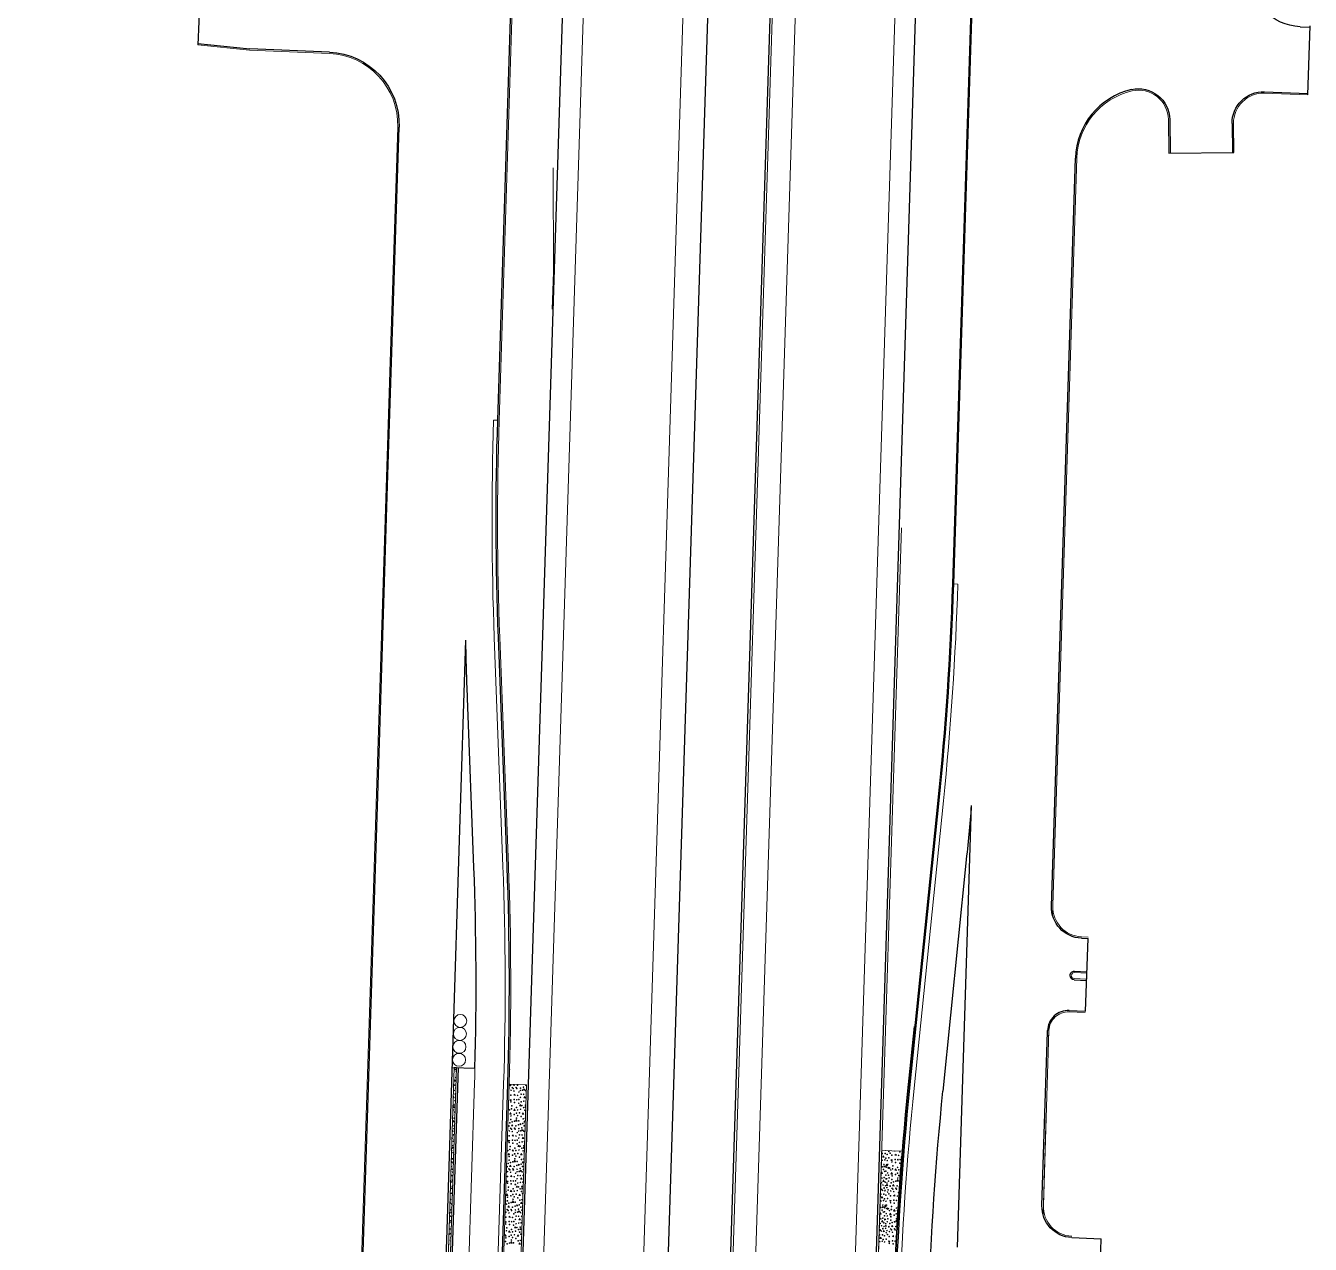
# Model space of a CAD drawing. Extents: x 2536801 to 2538856, y 7112140 to 7131569.
# Drawn here: x 2537847 to 2538465, y 7126091 to 7126678 of the extents above; entities that cross this region are included whole.
import ezdxf

# ---------------------------------------------------------------- set-up
doc = ezdxf.new("R2010")
doc.units = 0
doc.header["$LTSCALE"] = 100
doc.header["$MEASUREMENT"] = 0
for name, color, linetype, lineweight in [('D_BOC_FR', 3, 'Continuous', 13), ('D_BOC_RMP', 1, 'Continuous', 13), ('D_BOC_XST', 4, 'Continuous', 13), ('D_CTB_1', 2, 'Continuous', 0), ('D_DRVWY_1', 6, 'Continuous', 30), ('D_EOS_ML', 7, 'Continuous', 30), ('D_EOS_RMP', 1, 'Continuous', 30), ('D_EOT_ML', 7, 'Continuous', 13), ('D_EOT_RMP', 1, 'Continuous', 13), ('D_FOC_FR', 3, 'Continuous', 30), ('D_FOC_RMP', 1, 'Continuous', 30), ('D_FOC_XST', 4, 'Continuous', 30), ('D_MBGF', 20, 'Continuous', 0), ('D_RIPRAP_1', 7, 'Continuous', 0)]:
    doc.layers.add(name, color=color, linetype=linetype, lineweight=lineweight)
doc.linetypes.add('mbgf', pattern='A,1,-0.5,[46,dgnlstyle-BGELINES.shx,S=0.008,R=0,X=0,Y=0],-0.5,1', length=3)

msp = doc.modelspace()

# ---------------------------------------------------------------- linework, layer by layer
at = {"layer": 'D_BOC_FR', "lineweight": 0}
for p, q in [((2538292.87, 7126409.04), (2538317.29, 7127175.48)), ((2538074.58, 7126487.83), (2538093.21, 7127072.36)), ((2538021.96, 7126511.23), (2538025.72, 7126629.13)), ((2538341.14, 7126249.37), (2538352.76, 7126614.17)), ((2538013.87, 7126257.32), (2538021.96, 7126511.23)), ((2538008.8, 7126098.13), (2538013.87, 7126257.32)), ((2538339.24, 7126189.85), (2538339.49, 7126197.45)), ((2538336.54, 7126105.13), (2538338.09, 7126153.78)), ((2538007.05, 7126043.28), (2538008.8, 7126098.13))]:
    msp.add_line(p, q, dxfattribs=at)
at = {"layer": 'D_BOC_RMP', "lineweight": 0}
for p, q in [((2538079.09, 7126273.04), (2538074.9, 7126383.31)), ((2538271.78, 7126166.35), (2538285.9, 7126304.76)), ((2538068.7, 7125832.06), (2538079.4, 7126168.01)), ((2538269.64, 7126135.78), (2538268.98, 7126135.83))]:
    msp.add_line(p, q, dxfattribs=at)
at = {"layer": 'D_BOC_RMP', "lineweight": 0, "extrusion": (0, 0, -1)}
for centre, radius, start, end in [((-2539571.15, 7126440.14), 1497.33, 357.82497, 1.82497), ((-2539766.68, 7126013.84), 1502.67, 1.82493, 5.82511)]:
    msp.add_arc(centre, radius, start, end, dxfattribs=at)
at = {"layer": 'D_BOC_RMP', "lineweight": 0}
for centre, radius, start, end in [((2536796.29, 7126456.73), 1497.33, 354.17489, 358.17489), ((2536577.5, 7126216.01), 1502.67, 358.16943, 2.17503)]:
    msp.add_arc(centre, radius, start, end, dxfattribs=at)
msp.add_point((2538079.63, 7126175.21), dxfattribs=at)
at = {"layer": 'D_BOC_XST', "lineweight": 0}
for p, q in [((2537929.5, 7126668.7), (2537954.4, 7126666.11)), ((2537992.81, 7126664.53), (2537954.4, 7126666.11)), ((2538442.92, 7126645.41), (2538464.05, 7126644.64))]:
    msp.add_line(p, q, dxfattribs=at)
at = {"layer": 'D_BOC_XST', "lineweight": 0, "extrusion": (0, 0, -1)}
msp.add_arc((-2537991.41, 7126630.23), 34.33, 92.35182, 181.82497, dxfattribs=at)
at = {"layer": 'D_BOC_XST', "lineweight": 0}
msp.add_arc((2538387.08, 7126613.07), 34.33, 102.85947, 178.17455, dxfattribs=at)
at = {"layer": 'D_CTB_1', "linetype": 'Continuous', "lineweight": 0, "ltscale": 0.025}
for p, q in [((2538079.62, 7122710.13), (2538251.41, 7128101.79)), ((2538266.77, 7126386.03), (2538268.37, 7126436.01)), ((2538240.41, 7125558.57), (2538266.77, 7126386.03)), ((2538048.14, 7125992.79), (2538053.98, 7126176.03)), ((2538048.7, 7126041.95), (2538052.97, 7126176.06))]:
    msp.add_line(p, q, dxfattribs=at)
at = {"layer": 'D_CTB_1', "linetype": 'Continuous', "lineweight": 13}
for centre in [(2538055.88, 7126198.51), (2538055.68, 7126192.26), (2538055.48, 7126186.02), (2538055.29, 7126179.77)]:
    msp.add_circle(centre, 3.12, dxfattribs=at)
at = {"layer": 'D_DRVWY_1', "lineweight": 0}
for p, q in [((2538396.89, 7126632.73), (2538397.09, 7126616.5)), ((2538428.25, 7126630.91), (2538428.42, 7126616.88)), ((2538355.04, 7126239.02), (2538358.33, 7126238.89)), ((2538351.61, 7126221.81), (2538357.64, 7126221.57)), ((2538351.5, 7126218.92), (2538357.53, 7126218.68)), ((2538349.07, 7126202.89), (2538356.89, 7126202.58)), ((2538339.37, 7126193.86), (2538336.68, 7126109.55))]:
    msp.add_line(p, q, dxfattribs=at)
at = {"layer": 'D_DRVWY_1'}
for p, q in [((2538397.56, 7126632.74), (2538397.75, 7126616.51)), ((2538427.58, 7126630.9), (2538427.75, 7126616.87)), ((2538397.09, 7126616.5), (2538428.42, 7126616.88)), ((2538355.01, 7126238.35), (2538358.31, 7126238.22)), ((2538356.91, 7126203.26), (2538358.3, 7126238.2)), ((2538349.55, 7126220.32), (2538349.56, 7126220.54)), ((2538351.64, 7126222.47), (2538357.67, 7126222.23)), ((2538351.47, 7126218.25), (2538357.5, 7126218.01)), ((2538349.1, 7126203.56), (2538356.91, 7126203.25)), ((2538350.35, 7126094.11), (2538364.52, 7126093.48)), ((2538363.66, 7126066.7), (2538364.52, 7126093.48))]:
    msp.add_line(p, q, dxfattribs=at)
at = {"layer": 'D_DRVWY_1', "extrusion": (0, 0, -1)}
for centre, radius, start, end in [((-2538461.27, 7126702.45), 25, 272.07148, 0.0402), ((-2538382.56, 7126632.56), 15, 76.93776, 179.30997), ((-2538355.61, 7126253.34), 15, 272.28183, 1.82511), ((-2538351.55, 7126220.25), 2, 272.28183, 1.82511), ((-2538351.56, 7126220.47), 2, 1.82511, 92.28183), ((-2538351.01, 7126109.1), 15, 272.53756, 1.82511)]:
    msp.add_arc(centre, radius, start, end, dxfattribs=at)
at = {"layer": 'D_DRVWY_1', "lineweight": 0, "extrusion": (0, 0, -1)}
for centre, radius, start, end in [((-2538382.56, 7126632.56), 14.33, 77.42346, 179.31014), ((-2538442.58, 7126631.08), 14.33, 359.30997, 92.07148), ((-2538355.61, 7126253.34), 14.33, 272.28183, 1.82511), ((-2538351.55, 7126220.25), 1.33, 272.28183, 1.82511), ((-2538351.56, 7126220.47), 1.33, 1.82511, 92.28183), ((-2538351.01, 7126109.1), 14.33, 272.53756, 1.82511)]:
    msp.add_arc(centre, radius, start, end, dxfattribs=at)
at = {"layer": 'D_DRVWY_1', "lineweight": 30, "extrusion": (0, 0, -1)}
msp.add_arc((-2538442.58, 7126631.08), 15, 359.30997, 92.07148, dxfattribs=at)
at = {"layer": 'D_DRVWY_1'}
msp.add_arc((2538348.7, 7126193.57), 10, 87.71817, 178.17489, dxfattribs=at)
at = {"layer": 'D_DRVWY_1', "lineweight": 0}
msp.add_arc((2538348.7, 7126193.57), 9.33, 87.71817, 178.17489, dxfattribs=at)
at = {"layer": 'D_EOS_ML'}
for p, q in [((2537858.55, 7116745.35), (2538220.42, 7128102.78)), ((2537888.54, 7116744.4), (2538250.41, 7128101.82)), ((2538239.41, 7125558.6), (2538319.33, 7128066.94)), ((2538067.89, 7125513.53), (2538140.93, 7127805.87))]:
    msp.add_line(p, q, dxfattribs=at)
at = {"layer": 'D_EOS_RMP'}
for p, q in [((2538062.43, 7126272.41), (2538059.33, 7126354.03)), ((2538272.44, 7126166.29), (2538286.56, 7126304.69)), ((2538288.36, 7126164.66), (2538299.57, 7126274.55)), ((2538051.97, 7126176.1), (2538062.96, 7126175.75)), ((2538060.01, 7125580.21), (2538078.74, 7126168.03)), ((2538036.02, 7125580.98), (2538052.32, 7126092.71))]:
    msp.add_line(p, q, dxfattribs=at)
for centre, radius, start, end in [((2536796.29, 7126456.73), 1498, 354.17489, 358.17489), ((2536793.38, 7126428.21), 1514, 354.17489, 355.22953), ((2536577.5, 7126216.01), 1486, 358.44736, 2.17503)]:
    msp.add_arc(centre, radius, start, end, dxfattribs=at)
at = {"layer": 'D_EOS_RMP', "extrusion": (0, 0, -1)}
for centre, radius, start, end in [((-2539572.24, 7126411.49), 1514, 357.82497, 358.87962), ((-2539766.68, 7126013.84), 1502, 1.82493, 5.82511), ((-2539766.68, 7126013.84), 1486, 1.82493, 5.82511)]:
    msp.add_arc(centre, radius, start, end, dxfattribs=at)
at = {"layer": 'D_EOT_ML'}
for p, q in [((2537846.56, 7116745.74), (2538208.43, 7128103.16)), ((2537900.53, 7116744.02), (2538262.4, 7128101.44)), ((2538066.91, 7125168.89), (2538160.45, 7128104.69)), ((2538218.53, 7125217.38), (2538310.38, 7128099.91))]:
    msp.add_line(p, q, dxfattribs=at)
at = {"layer": 'D_EOT_RMP'}
for p, q in [((2538071.91, 7126487.91), (2538073.91, 7126487.85)), ((2538293.53, 7126409.02), (2538295.53, 7126408.96)), ((2538076.42, 7126272.94), (2538072.23, 7126383.21)), ((2538274.43, 7126166.08), (2538288.55, 7126304.49)), ((2538044.02, 7125580.72), (2538062.75, 7126168.69)), ((2538058.01, 7125580.28), (2538076.74, 7126168.24))]:
    msp.add_line(p, q, dxfattribs=at)
at = {"layer": 'D_EOT_RMP', "extrusion": (0, 0, -1)}
for centre, start, end in [((-2539571.15, 7126440.14), 357.82497, 1.82497), ((-2539766.68, 7126013.84), 1.82493, 5.82511)]:
    msp.add_arc(centre, 1500, start, end, dxfattribs=at)
at = {"layer": 'D_EOT_RMP'}
for centre, radius, start, end in [((2536796.29, 7126456.73), 1500, 354.17489, 358.17489), ((2536577.5, 7126216.01), 1500, 358.17507, 2.17503), ((2536577.5, 7126216.01), 1486, 358.17507, 358.44736)]:
    msp.add_arc(centre, radius, start, end, dxfattribs=at)
at = {"layer": 'D_FOC_FR'}
for p, q in [((2538293.53, 7126409.02), (2538317.96, 7127175.46)), ((2538073.91, 7126487.85), (2538092.54, 7127072.38)), ((2538021.05, 7126461.65), (2538026.39, 7126629.11)), ((2538340.61, 7126253.82), (2538352.1, 7126614.19)), ((2538016.12, 7126306.85), (2538021.05, 7126461.65)), ((2538049.32, 7126092.81), (2538058.53, 7126381.89)), ((2538011.18, 7126151.65), (2538016.12, 7126306.85)), ((2538336.02, 7126109.57), (2538338.69, 7126193.27)), ((2538338.69, 7126193.27), (2538338.71, 7126193.88)), ((2538007.72, 7126043.26), (2538011.18, 7126151.65)), ((2538047.7, 7126041.98), (2538049.32, 7126092.81))]:
    msp.add_line(p, q, dxfattribs=at)
at = {"layer": 'D_FOC_FR', "color": 3}
msp.add_line((2538295.36, 7126089.44), (2538302.14, 7126302.29), dxfattribs=at)
at = {"layer": 'D_FOC_RMP'}
for p, q in [((2538078.42, 7126273.01), (2538074.23, 7126383.29)), ((2538052.32, 7126092.71), (2538054.98, 7126176))]:
    msp.add_line(p, q, dxfattribs=at)
at = {"layer": 'D_FOC_RMP', "extrusion": (0, 0, -1)}
msp.add_arc((-2539571.15, 7126440.14), 1498, 357.82497, 1.82497, dxfattribs=at)
at = {"layer": 'D_FOC_RMP'}
msp.add_arc((2536577.5, 7126216.01), 1502, 358.16943, 2.17503, dxfattribs=at)
at = {"layer": 'D_FOC_XST'}
for p, q in [((2537930.43, 7126691.3), (2537929.5, 7126668.7)), ((2538460.36, 7126677.47), (2538465.23, 7126677.29)), ((2538464.05, 7126644.64), (2538465.26, 7126677.96)), ((2537929.53, 7126669.34), (2537954.44, 7126666.77)), ((2537992.84, 7126665.2), (2537954.44, 7126666.77)), ((2538443.12, 7126646.07), (2538464.08, 7126645.31))]:
    msp.add_line(p, q, dxfattribs=at)
at = {"layer": 'D_FOC_XST', "extrusion": (0, 0, -1)}
msp.add_arc((-2537991.41, 7126630.23), 35, 92.35182, 181.82497, dxfattribs=at)
at = {"layer": 'D_FOC_XST'}
msp.add_arc((2538387.08, 7126613.07), 35, 103.06224, 178.17489, dxfattribs=at)
at = {"layer": 'D_MBGF', "linetype": 'mbgf', "lineweight": 13, "ltscale": 0.025}
for p, q in [((2538100.71, 7126559.41), (2538100.56, 7126609.41)), ((2538100.14, 7126541.42), (2538100.71, 7126559.41)), ((2538274.45, 7126195.82), (2538271.91, 7126170.95)), ((2538271.44, 7126166.39), (2538271.91, 7126170.95))]:
    msp.add_line(p, q, dxfattribs=at)
at = {"layer": 'D_MBGF', "linetype": 'mbgf', "lineweight": 13, "ltscale": 0.025, "extrusion": (0, 0, -1)}
msp.add_arc((-2539766.68, 7126013.84), 1503, 1.82493, 5.82511, dxfattribs=at)
at = {"layer": 'D_RIPRAP_1', "color": 7, "linetype": 'Continuous', "lineweight": 0}
for p, q in [((2538081.7, 7126162.67), (2538082.21, 7126163.16)), ((2538082.28, 7126162.53), (2538081.7, 7126162.67)), ((2538082.21, 7126163.16), (2538082.28, 7126162.53)), ((2538080.88, 7126143.08), (2538081.4, 7126143.58)), ((2538081.46, 7126142.95), (2538080.88, 7126143.08)), ((2538081.4, 7126143.58), (2538081.46, 7126142.95)), ((2538258.81, 7126136.16), (2538268.64, 7126135.84)), ((2538265.21, 7126133.76), (2538265.72, 7126134.26)), ((2538265.79, 7126133.63), (2538265.21, 7126133.76)), ((2538265.72, 7126134.26), (2538265.79, 7126133.63)), ((2538080.07, 7126123.5), (2538080.59, 7126123.99)), ((2538080.65, 7126123.36), (2538080.07, 7126123.5)), ((2538080.59, 7126123.99), (2538080.65, 7126123.36)), ((2538264.58, 7126114.17), (2538265.1, 7126114.67)), ((2538265.16, 7126114.04), (2538264.58, 7126114.17)), ((2538265.1, 7126114.67), (2538265.16, 7126114.04)), ((2538079.26, 7126103.91), (2538079.78, 7126104.41)), ((2538079.84, 7126103.78), (2538079.26, 7126103.91)), ((2538079.78, 7126104.41), (2538079.84, 7126103.78)), ((2538263.96, 7126094.58), (2538264.47, 7126095.08)), ((2538264.54, 7126094.45), (2538263.96, 7126094.58)), ((2538264.47, 7126095.08), (2538264.54, 7126094.45))]:
    msp.add_line(p, q, dxfattribs=at)
at = {"layer": 'D_RIPRAP_1', "color": 7, "lineweight": 0, "flags": 128}
for points in [[(2538032.68, 7125758.76), (2538040.68, 7125758.51), (2538048.14, 7125992.79), (2538053.98, 7126176.03), (2538052.97, 7126176.06), (2538048.7, 7126041.95)], [(2538060.38, 7125513.77), (2538066.89, 7125513.56), (2538077.35, 7125841.79), (2538087.73, 7126167.74), (2538079.74, 7126168)], [(2538258.82, 7126136.25), (2538240.41, 7125558.57), (2538246.95, 7125558.36)]]:
    msp.add_lwpolyline(points, dxfattribs=at)
at = {"layer": 'D_RIPRAP_1', "color": 7, "linetype": 'Continuous', "lineweight": 0, "flags": 128}
for points in [[(2538052.88, 7126173.25), (2538052.9, 7126173.21), (2538052.88, 7126173.21)], [(2538081.84, 7126167.93), (2538082.05, 7126167.47), (2538081.27, 7126167.5), (2538081.55, 7126167.94)], [(2538052.53, 7126162), (2538052.64, 7126162.18), (2538052.97, 7126161.45), (2538052.51, 7126161.47)], [(2538087.38, 7126156.73), (2538087.14, 7126156.56), (2538087.1, 7126157.23), (2538087.39, 7126157.11)], [(2538087.16, 7126149.71), (2538086.53, 7126149.74), (2538086.97, 7126150.43), (2538087.17, 7126150)], [(2538051.9, 7126142.42), (2538052.16, 7126141.87), (2538051.88, 7126141.88)], [(2538052.99, 7126145.06), (2538052.92, 7126145.03), (2538053, 7126145.33)], [(2538086.76, 7126137.29), (2538086.33, 7126136.97), (2538086.29, 7126137.64), (2538086.77, 7126137.46)], [(2538260.87, 7126136.09), (2538260.72, 7126136.04), (2538260.74, 7126136.1)], [(2538051.52, 7126130.49), (2538051.8, 7126130.93), (2538052.14, 7126130.2), (2538051.51, 7126130.23)], [(2538268.12, 7126128.66), (2538267.9, 7126128.67), (2538268.15, 7126129.06)], [(2538051.27, 7126122.46), (2538051.35, 7126122.28), (2538051.26, 7126122.28)], [(2538052.37, 7126125.54), (2538052.11, 7126125.45), (2538052.31, 7126126.2), (2538052.39, 7126126.1)], [(2538258.46, 7126125.14), (2538258.84, 7126125.76), (2538259.19, 7126125.03), (2538258.46, 7126125.05)], [(2538051.13, 7126118.14), (2538051.74, 7126117.89), (2538051.16, 7126117.47), (2538051.13, 7126118.13)], [(2538052.14, 7126118.18), (2538052.11, 7126118.18), (2538052.14, 7126118.22)], [(2538050.91, 7126111.22), (2538050.99, 7126111.34), (2538051.33, 7126110.62), (2538050.89, 7126110.64)], [(2538051.75, 7126106.01), (2538051.29, 7126105.86), (2538051.5, 7126106.61), (2538051.76, 7126106.29)], [(2538085.76, 7126105.82), (2538085.64, 7126105.78), (2538085.77, 7126106.25)], [(2538257.84, 7126105.55), (2538258.22, 7126106.16), (2538258.56, 7126105.44), (2538257.84, 7126105.46)], [(2538050.5, 7126098.48), (2538050.93, 7126098.31), (2538050.49, 7126097.98)], [(2538051.51, 7126098.58), (2538051.3, 7126098.59), (2538051.52, 7126098.95)], [(2538077.63, 7126101.88), (2538078.07, 7126101.71), (2538077.61, 7126101.38)], [(2538050.28, 7126091.53), (2538050.51, 7126091.03), (2538050.26, 7126091.04)], [(2538051.3, 7126091.99), (2538051.26, 7126091.95), (2538051.22, 7126092.62), (2538051.32, 7126092.59)], [(2538077.42, 7126095.21), (2538077.66, 7126095.59), (2538078, 7126094.87), (2538077.41, 7126094.89)]]:
    msp.add_lwpolyline(points, dxfattribs=at)
for points in [[(2538053.76, 7126169.37), (2538052.99, 7126169.41), (2538053.43, 7126170.1)], [(2538086.41, 7126165.16), (2538086.38, 7126165.83), (2538086.99, 7126165.59)], [(2538079.93, 7126160.04), (2538079.89, 7126160.71), (2538080.51, 7126160.47)], [(2538087.32, 7126161.37), (2538086.55, 7126161.4), (2538086.99, 7126162.1)], [(2538052.79, 7126156.64), (2538052.75, 7126157.31), (2538053.37, 7126157.07)], [(2538080.44, 7126153.62), (2538079.66, 7126153.65), (2538080.1, 7126154.35)], [(2538082.37, 7126155.4), (2538081.59, 7126155.43), (2538082.03, 7126156.13)], [(2538085.12, 7126157.52), (2538084.34, 7126157.55), (2538084.78, 7126158.24)], [(2538086.44, 7126153.55), (2538085.66, 7126153.58), (2538086.1, 7126154.27)], [(2538052.95, 7126149.79), (2538052.17, 7126149.82), (2538052.61, 7126150.51)], [(2538081.24, 7126147.89), (2538080.46, 7126147.92), (2538080.9, 7126148.61)], [(2538083.29, 7126150.21), (2538082.51, 7126150.25), (2538082.95, 7126150.94)], [(2538084.67, 7126148.42), (2538084.63, 7126149.09), (2538085.25, 7126148.84)], [(2538085.6, 7126145.57), (2538085.56, 7126146.24), (2538086.18, 7126146)], [(2538079.11, 7126140.45), (2538079.08, 7126141.12), (2538079.69, 7126140.88)], [(2538086.51, 7126141.79), (2538085.73, 7126141.82), (2538086.17, 7126142.51)], [(2538051.98, 7126137.05), (2538051.94, 7126137.72), (2538052.56, 7126137.48)], [(2538079.62, 7126134.04), (2538078.85, 7126134.07), (2538079.29, 7126134.76)], [(2538081.56, 7126135.81), (2538080.78, 7126135.85), (2538081.22, 7126136.54)], [(2538084.31, 7126137.93), (2538083.53, 7126137.96), (2538083.97, 7126138.66)], [(2538085.63, 7126133.96), (2538084.85, 7126133.99), (2538085.29, 7126134.69)], [(2538260, 7126132.87), (2538259.22, 7126132.89), (2538259.65, 7126133.59)], [(2538080.42, 7126128.3), (2538079.65, 7126128.33), (2538080.09, 7126129.03)], [(2538082.48, 7126130.63), (2538081.7, 7126130.66), (2538082.14, 7126131.35)], [(2538083.86, 7126128.83), (2538083.82, 7126129.5), (2538084.44, 7126129.26)], [(2538086.49, 7126130.12), (2538085.71, 7126130.16), (2538086.15, 7126130.85)], [(2538259.86, 7126128.05), (2538259.82, 7126128.72), (2538260.44, 7126128.48)], [(2538261.57, 7126128.75), (2538260.8, 7126128.77), (2538261.23, 7126129.47)], [(2538262.33, 7126127.33), (2538262.28, 7126128), (2538262.9, 7126127.76)], [(2538263.46, 7126131.12), (2538263.42, 7126131.79), (2538264.04, 7126131.55)], [(2538078.3, 7126120.87), (2538078.26, 7126121.54), (2538078.88, 7126121.3)], [(2538084.79, 7126125.99), (2538084.75, 7126126.66), (2538085.37, 7126126.42)], [(2538085.7, 7126122.2), (2538084.92, 7126122.23), (2538085.36, 7126122.93)], [(2538260.09, 7126121.2), (2538259.31, 7126121.23), (2538259.74, 7126121.93)], [(2538260.82, 7126122.13), (2538260.78, 7126122.8), (2538261.4, 7126122.57)], [(2538264.04, 7126124.71), (2538263.26, 7126124.73), (2538263.69, 7126125.43)], [(2538265.95, 7126126.5), (2538265.17, 7126126.53), (2538265.6, 7126127.22)], [(2538266.92, 7126121.32), (2538266.14, 7126121.35), (2538266.57, 7126122.05)], [(2538078.81, 7126114.45), (2538078.03, 7126114.48), (2538078.47, 7126115.18)], [(2538080.74, 7126116.23), (2538079.97, 7126116.26), (2538080.41, 7126116.96)], [(2538083.5, 7126118.35), (2538082.72, 7126118.38), (2538083.16, 7126119.07)], [(2538084.81, 7126114.38), (2538084.04, 7126114.41), (2538084.48, 7126115.1)], [(2538085.52, 7126117.39), (2538085.48, 7126118.06), (2538086.1, 7126117.81)], [(2538258.42, 7126117.05), (2538258.38, 7126117.72), (2538259, 7126117.49)], [(2538260.73, 7126116.67), (2538260.1, 7126116.45), (2538260.3, 7126117.2)], [(2538261.84, 7126119.21), (2538261.06, 7126119.24), (2538261.49, 7126119.93)], [(2538264.89, 7126118.98), (2538264.11, 7126119), (2538264.54, 7126119.7)], [(2538079.61, 7126108.72), (2538078.83, 7126108.75), (2538079.27, 7126109.44)], [(2538081.66, 7126111.04), (2538080.89, 7126111.08), (2538081.32, 7126111.77)], [(2538083.04, 7126109.25), (2538083.01, 7126109.92), (2538083.62, 7126109.67)], [(2538085.68, 7126110.54), (2538084.9, 7126110.57), (2538085.34, 7126111.26)], [(2538259.37, 7126113.27), (2538258.6, 7126113.3), (2538259.03, 7126114)], [(2538259.24, 7126108.46), (2538259.19, 7126109.13), (2538259.81, 7126108.89)], [(2538260.95, 7126109.15), (2538260.17, 7126109.18), (2538260.61, 7126109.88)], [(2538262.84, 7126111.52), (2538262.79, 7126112.19), (2538263.41, 7126111.96)], [(2538083.97, 7126106.4), (2538083.94, 7126107.07), (2538084.55, 7126106.83)], [(2538084.89, 7126102.62), (2538084.11, 7126102.65), (2538084.55, 7126103.34)], [(2538260.2, 7126102.54), (2538260.15, 7126103.21), (2538260.77, 7126102.97)], [(2538261.7, 7126107.74), (2538261.66, 7126108.41), (2538262.28, 7126108.17)], [(2538263.41, 7126105.11), (2538262.63, 7126105.14), (2538263.07, 7126105.84)], [(2538265.33, 7126106.91), (2538264.55, 7126106.93), (2538264.98, 7126107.63)], [(2538079.93, 7126096.64), (2538079.15, 7126096.68), (2538079.59, 7126097.37)], [(2538082.68, 7126098.76), (2538081.91, 7126098.79), (2538082.34, 7126099.49)], [(2538084.7, 7126097.8), (2538084.67, 7126098.47), (2538085.28, 7126098.23)], [(2538257.8, 7126097.46), (2538257.76, 7126098.13), (2538258.38, 7126097.89)], [(2538259.46, 7126101.61), (2538258.69, 7126101.64), (2538259.12, 7126102.33)], [(2538260.11, 7126097.07), (2538259.48, 7126096.86), (2538259.67, 7126097.61)], [(2538261.22, 7126099.62), (2538260.44, 7126099.64), (2538260.87, 7126100.34)], [(2538264.27, 7126099.39), (2538263.49, 7126099.41), (2538263.92, 7126100.11)], [(2538266.29, 7126101.73), (2538265.52, 7126101.76), (2538265.95, 7126102.45)], [(2538080.85, 7126091.46), (2538080.07, 7126091.49), (2538080.51, 7126092.18)], [(2538084, 7126094.79), (2538083.22, 7126094.82), (2538083.66, 7126095.52)], [(2538084.86, 7126090.95), (2538084.09, 7126090.99), (2538084.53, 7126091.68)], [(2538258.75, 7126093.68), (2538257.97, 7126093.71), (2538258.4, 7126094.41)], [(2538262.21, 7126091.93), (2538262.17, 7126092.6), (2538262.79, 7126092.37)]]:
    msp.add_lwpolyline(points, close=True, dxfattribs=at)
at = {"layer": 'D_RIPRAP_1', "color": 7, "linetype": 'Continuous', "lineweight": 0}
for centre, radius in [((2538053.37, 7126175.14), 0.163), ((2538052.91, 7126165.06), 0.163), ((2538053.08, 7126167.61), 0.163), ((2538080.06, 7126167.47), 0.199), ((2538080.31, 7126165.1), 0.163), ((2538080.9, 7126166.38), 0.163), ((2538081.38, 7126165.97), 0.163), ((2538081.74, 7126164.76), 0.163), ((2538082.79, 7126166.38), 0.163), ((2538083.04, 7126165.94), 0.163), ((2538083.43, 7126167.5), 0.163), ((2538084.81, 7126165.04), 0.163), ((2538084.85, 7126166.19), 0.163), ((2538085.86, 7126165.17), 0.163), ((2538086.27, 7126166.61), 0.163), ((2538087.26, 7126164.98), 0.163), ((2538087.43, 7126167.53), 0.163), ((2538080.21, 7126159.46), 0.163), ((2538080.21, 7126162.75), 0.163), ((2538081.79, 7126160.65), 0.163), ((2538081.99, 7126159.2), 0.163), ((2538083.04, 7126160.56), 0.163), ((2538083.49, 7126162.63), 0.163), ((2538084, 7126158.85), 0.163), ((2538084.12, 7126164.29), 0.163), ((2538084.12, 7126160.67), 0.163), ((2538084.83, 7126161.67), 0.163), ((2538085.16, 7126159.56), 0.163), ((2538085.18, 7126163.18), 0.163), ((2538086.39, 7126163.14), 0.163), ((2538086.44, 7126159.88), 0.163), ((2538052.56, 7126155.55), 0.163), ((2538052.87, 7126158), 0.163), ((2538079.59, 7126155.63), 0.163), ((2538080.25, 7126152.73), 0.163), ((2538080.52, 7126156.19), 0.163), ((2538080.67, 7126157.61), 0.163), ((2538081.86, 7126153.46), 0.163), ((2538082.88, 7126154.08), 0.163), ((2538082.95, 7126156.85), 0.163), ((2538083.5, 7126152.91), 0.163), ((2538083.5, 7126155.64), 0.163), ((2538084.38, 7126154.25), 0.163), ((2538084.94, 7126155.94), 0.163), ((2538085.14, 7126152.46), 0.163), ((2538085.53, 7126157.69), 0.163), ((2538086.36, 7126156.73), 0.163), ((2538086.91, 7126155.47), 0.163), ((2538087.22, 7126157.92), 0.163), ((2538052.27, 7126148.03), 0.163), ((2538052.82, 7126146.6), 0.163), ((2538052.85, 7126151.64), 0.163), ((2538079.72, 7126149.44), 0.163), ((2538080.09, 7126146.79), 0.163), ((2538080.16, 7126151), 0.163), ((2538080.57, 7126146.38), 0.163), ((2538080.84, 7126149.85), 0.163), ((2538081.94, 7126150.24), 0.163), ((2538081.97, 7126146.79), 0.163), ((2538082.23, 7126146.35), 0.163), ((2538082.62, 7126147.92), 0.163), ((2538082.93, 7126151.73), 0.163), ((2538083.92, 7126148.51), 0.163), ((2538084, 7126150.39), 0.163), ((2538084.04, 7126146.61), 0.163), ((2538085.46, 7126147.02), 0.163), ((2538085.93, 7126149.1), 0.163), ((2538086.2, 7126151.31), 0.163), ((2538086.62, 7126147.95), 0.163), ((2538052.5, 7126140.51), 0.163), ((2538052.66, 7126143.65), 0.163), ((2538079.39, 7126139.88), 0.163), ((2538079.4, 7126143.16), 0.163), ((2538079.5, 7126145.51), 0.163), ((2538080.93, 7126145.17), 0.163), ((2538080.98, 7126141.07), 0.163), ((2538081.18, 7126139.61), 0.163), ((2538082.22, 7126140.97), 0.163), ((2538082.68, 7126143.05), 0.163), ((2538083.31, 7126141.08), 0.163), ((2538083.31, 7126144.71), 0.163), ((2538084, 7126145.46), 0.163), ((2538084.02, 7126142.09), 0.163), ((2538084.34, 7126139.98), 0.163), ((2538084.37, 7126143.59), 0.163), ((2538085.05, 7126145.59), 0.163), ((2538085.57, 7126143.55), 0.163), ((2538085.63, 7126140.29), 0.163), ((2538086.45, 7126145.4), 0.163), ((2538052.05, 7126138.42), 0.163), ((2538052.34, 7126135.01), 0.163), ((2538079.71, 7126136.61), 0.163), ((2538079.86, 7126138.02), 0.163), ((2538081.05, 7126133.87), 0.163), ((2538082.06, 7126134.5), 0.163), ((2538082.13, 7126137.26), 0.163), ((2538082.69, 7126136.05), 0.163), ((2538083.19, 7126139.27), 0.163), ((2538083.57, 7126134.67), 0.163), ((2538084.13, 7126136.36), 0.163), ((2538084.72, 7126138.1), 0.163), ((2538085.54, 7126137.14), 0.163), ((2538086.1, 7126135.89), 0.163), ((2538086.4, 7126138.34), 0.163), ((2538259.04, 7126134.63), 0.163), ((2538260.48, 7126134.66), 0.163), ((2538261.43, 7126134.23), 0.163), ((2538262.29, 7126135.64), 0.163), ((2538262.88, 7126134.74), 0.163), ((2538263.72, 7126133.83), 0.163), ((2538267, 7126133.75), 0.163), ((2538267.62, 7126135.41), 0.163), ((2538052.04, 7126132.05), 0.163), ((2538078.91, 7126129.86), 0.163), ((2538079.34, 7126131.42), 0.163), ((2538079.44, 7126133.14), 0.163), ((2538080.03, 7126130.26), 0.163), ((2538081.13, 7126130.65), 0.163), ((2538081.81, 7126128.33), 0.163), ((2538082.12, 7126132.14), 0.163), ((2538082.68, 7126133.33), 0.163), ((2538083.11, 7126128.93), 0.163), ((2538083.19, 7126130.8), 0.163), ((2538084.33, 7126132.87), 0.163), ((2538084.64, 7126127.44), 0.163), ((2538085.12, 7126129.51), 0.163), ((2538085.38, 7126131.73), 0.163), ((2538085.8, 7126128.36), 0.163), ((2538086.39, 7126131.97), 0.163), ((2538259.07, 7126128.21), 0.163), ((2538259.13, 7126131.36), 0.163), ((2538259.92, 7126129.41), 0.163), ((2538260.35, 7126131.52), 0.163), ((2538260.8, 7126132.42), 0.163), ((2538260.99, 7126128.02), 0.163), ((2538261.5, 7126131.22), 0.163), ((2538261.75, 7126129.38), 0.163), ((2538261.89, 7126127.76), 0.163), ((2538262.3, 7126132.58), 0.163), ((2538263.75, 7126130.55), 0.163), ((2538264.1, 7126127.27), 0.163), ((2538264.23, 7126128.7), 0.163), ((2538265.32, 7126131.75), 0.163), ((2538265.53, 7126130.29), 0.163), ((2538266.51, 7126127.95), 0.163), ((2538266.57, 7126131.67), 0.163), ((2538267.55, 7126129.97), 0.163), ((2538267.65, 7126131.78), 0.163), ((2538051.85, 7126124.07), 0.163), ((2538052.01, 7126127.02), 0.163), ((2538078.59, 7126123.58), 0.163), ((2538078.68, 7126125.93), 0.163), ((2538079.28, 7126127.21), 0.163), ((2538079.76, 7126126.8), 0.163), ((2538080.12, 7126125.59), 0.163), ((2538080.16, 7126121.48), 0.163), ((2538081.16, 7126127.21), 0.163), ((2538081.41, 7126121.39), 0.163), ((2538081.42, 7126126.77), 0.163), ((2538081.86, 7126123.46), 0.163), ((2538082.5, 7126125.12), 0.163), ((2538082.5, 7126121.5), 0.163), ((2538083.19, 7126125.87), 0.163), ((2538083.21, 7126122.5), 0.163), ((2538083.22, 7126127.02), 0.163), ((2538083.55, 7126124.01), 0.163), ((2538084.24, 7126126), 0.163), ((2538084.76, 7126123.97), 0.163), ((2538085.63, 7126125.81), 0.163), ((2538258.97, 7126122.8), 0.163), ((2538259.64, 7126126.96), 0.163), ((2538259.97, 7126123.05), 0.163), ((2538260.24, 7126126.01), 0.163), ((2538260.79, 7126124.25), 0.163), ((2538260.8, 7126126.2), 0.163), ((2538261.68, 7126125.26), 0.163), ((2538262.14, 7126121.36), 0.163), ((2538262.14, 7126124.14), 0.163), ((2538262.42, 7126122.84), 0.163), ((2538263.17, 7126126.7), 0.163), ((2538263.78, 7126122.08), 0.163), ((2538263.86, 7126123.81), 0.163), ((2538265.46, 7126124.55), 0.163), ((2538265.57, 7126121.33), 0.163), ((2538266.47, 7126125.19), 0.163), ((2538266.55, 7126122.83), 0.163), ((2538267.08, 7126126.75), 0.163), ((2538267.1, 7126124.03), 0.163), ((2538051.53, 7126115.42), 0.163), ((2538051.68, 7126120.93), 0.163), ((2538078.58, 7126120.29), 0.163), ((2538078.9, 7126117.02), 0.163), ((2538079.04, 7126118.44), 0.163), ((2538080.36, 7126120.03), 0.163), ((2538081.25, 7126114.91), 0.163), ((2538081.32, 7126117.68), 0.163), ((2538081.88, 7126116.47), 0.163), ((2538082.38, 7126119.68), 0.163), ((2538082.76, 7126115.08), 0.163), ((2538083.32, 7126116.77), 0.163), ((2538083.53, 7126120.39), 0.163), ((2538083.91, 7126118.52), 0.163), ((2538084.73, 7126117.56), 0.163), ((2538084.82, 7126120.71), 0.163), ((2538085.28, 7126116.3), 0.163), ((2538085.59, 7126118.75), 0.163), ((2538085.88, 7126115.34), 0.163), ((2538086.04, 7126120.85), 0.163), ((2538258.42, 7126115.03), 0.163), ((2538258.72, 7126120.58), 0.163), ((2538259.27, 7126116.88), 0.163), ((2538259.42, 7126119.43), 0.163), ((2538259.86, 7126115.07), 0.163), ((2538259.99, 7126118.02), 0.163), ((2538260.54, 7126120.83), 0.163), ((2538260.61, 7126119.1), 0.163), ((2538261.32, 7126118.19), 0.163), ((2538261.4, 7126120.43), 0.163), ((2538261.67, 7126116.05), 0.163), ((2538261.98, 7126117.08), 0.163), ((2538262.26, 7126115.15), 0.163), ((2538262.9, 7126118.96), 0.199), ((2538263.17, 7126116.59), 0.163), ((2538263.36, 7126120.52), 0.163), ((2538263.75, 7126117.87), 0.163), ((2538264.24, 7126117.47), 0.163), ((2538264.48, 7126120.94), 0.163), ((2538264.61, 7126116.26), 0.163), ((2538265.64, 7126117.89), 0.163), ((2538265.9, 7126117.45), 0.163), ((2538266.27, 7126119.02), 0.163), ((2538266.99, 7126115.82), 0.163), ((2538051.22, 7126112.47), 0.163), ((2538078.1, 7126110.27), 0.163), ((2538078.53, 7126111.83), 0.163), ((2538078.62, 7126113.55), 0.163), ((2538079.22, 7126110.68), 0.163), ((2538080.23, 7126114.29), 0.163), ((2538080.31, 7126111.06), 0.163), ((2538081, 7126108.75), 0.163), ((2538081.3, 7126112.56), 0.163), ((2538081.87, 7126113.74), 0.163), ((2538082.29, 7126109.34), 0.163), ((2538082.37, 7126111.22), 0.163), ((2538083.52, 7126113.29), 0.163), ((2538084.3, 7126109.93), 0.163), ((2538084.57, 7126112.14), 0.163), ((2538084.99, 7126108.77), 0.163), ((2538085.58, 7126112.39), 0.163), ((2538258.51, 7126111.77), 0.163), ((2538259.3, 7126109.82), 0.163), ((2538259.72, 7126111.92), 0.163), ((2538260.18, 7126112.83), 0.163), ((2538260.8, 7126114.63), 0.163), ((2538260.88, 7126111.63), 0.163), ((2538261.12, 7126109.79), 0.163), ((2538261.68, 7126112.99), 0.163), ((2538263.1, 7126114.24), 0.163), ((2538263.12, 7126110.95), 0.163), ((2538263.6, 7126109.1), 0.163), ((2538264.69, 7126112.16), 0.163), ((2538264.91, 7126110.7), 0.163), ((2538265.94, 7126112.07), 0.163), ((2538266.38, 7126114.15), 0.163), ((2538051.04, 7126104.48), 0.163), ((2538051.19, 7126107.43), 0.163), ((2538078.46, 7126107.62), 0.163), ((2538078.94, 7126107.21), 0.163), ((2538079.3, 7126106), 0.163), ((2538080.35, 7126107.62), 0.163), ((2538080.61, 7126107.18), 0.163), ((2538081.05, 7126103.88), 0.163), ((2538081.68, 7126105.54), 0.163), ((2538082.37, 7126106.29), 0.163), ((2538082.39, 7126102.92), 0.163), ((2538082.41, 7126107.43), 0.163), ((2538082.74, 7126104.42), 0.163), ((2538083.42, 7126106.42), 0.163), ((2538083.83, 7126107.85), 0.163), ((2538083.95, 7126104.38), 0.163), ((2538084.82, 7126106.23), 0.163), ((2538085.39, 7126104.4), 0.163), ((2538085.55, 7126107.35), 0.163), ((2538258.34, 7126103.2), 0.163), ((2538258.45, 7126108.62), 0.163), ((2538259.01, 7126107.37), 0.163), ((2538259.34, 7126103.46), 0.163), ((2538259.62, 7126106.42), 0.163), ((2538260.17, 7126104.66), 0.163), ((2538260.18, 7126106.61), 0.163), ((2538260.37, 7126108.43), 0.163), ((2538261.05, 7126105.66), 0.163), ((2538261.26, 7126108.17), 0.163), ((2538261.51, 7126104.54), 0.163), ((2538261.8, 7126103.24), 0.163), ((2538262.55, 7126107.11), 0.163), ((2538263.16, 7126102.49), 0.163), ((2538263.23, 7126104.21), 0.163), ((2538263.47, 7126107.68), 0.163), ((2538264.83, 7126104.96), 0.163), ((2538265.85, 7126105.6), 0.163), ((2538265.89, 7126108.36), 0.163), ((2538265.92, 7126103.24), 0.163), ((2538266.46, 7126107.16), 0.163), ((2538050.87, 7126101.34), 0.163), ((2538051.34, 7126102.25), 0.163), ((2538077.77, 7126100.71), 0.163), ((2538078.08, 7126097.44), 0.163), ((2538078.23, 7126098.85), 0.163), ((2538079.35, 7126101.9), 0.163), ((2538079.55, 7126100.44), 0.163), ((2538080.51, 7126098.09), 0.163), ((2538080.6, 7126101.8), 0.163), ((2538081.06, 7126096.88), 0.163), ((2538081.57, 7126100.1), 0.163), ((2538081.68, 7126101.91), 0.163), ((2538082.5, 7126097.19), 0.163), ((2538082.72, 7126100.81), 0.163), ((2538083.09, 7126098.93), 0.163), ((2538083.92, 7126097.97), 0.163), ((2538084.01, 7126101.12), 0.163), ((2538084.47, 7126096.72), 0.163), ((2538084.78, 7126099.17), 0.163), ((2538085.22, 7126101.26), 0.163), ((2538258.1, 7126100.99), 0.163), ((2538258.65, 7126097.29), 0.163), ((2538258.79, 7126099.84), 0.163), ((2538259.36, 7126098.43), 0.163), ((2538259.92, 7126101.23), 0.163), ((2538259.98, 7126099.51), 0.163), ((2538260.7, 7126098.59), 0.163), ((2538260.77, 7126100.84), 0.163), ((2538261.04, 7126096.46), 0.163), ((2538261.36, 7126097.49), 0.163), ((2538261.51, 7126101.76), 0.163), ((2538262.28, 7126099.36), 0.199), ((2538262.55, 7126097), 0.163), ((2538262.74, 7126100.93), 0.163), ((2538263.13, 7126098.28), 0.163), ((2538263.61, 7126097.88), 0.163), ((2538263.85, 7126101.34), 0.163), ((2538263.98, 7126096.67), 0.163), ((2538264.94, 7126101.74), 0.163), ((2538265.01, 7126098.3), 0.163), ((2538265.28, 7126097.86), 0.163), ((2538265.65, 7126099.43), 0.163), ((2538050.71, 7126095.84), 0.163), ((2538077.72, 7126092.25), 0.163), ((2538077.81, 7126093.97), 0.163), ((2538078.4, 7126091.09), 0.163), ((2538079.42, 7126094.7), 0.163), ((2538079.5, 7126091.48), 0.163), ((2538080.44, 7126095.33), 0.163), ((2538080.49, 7126092.97), 0.163), ((2538081.06, 7126094.16), 0.163), ((2538081.56, 7126091.63), 0.163), ((2538081.94, 7126095.5), 0.163), ((2538082.7, 7126093.7), 0.163), ((2538083.76, 7126092.56), 0.163), ((2538084.76, 7126092.8), 0.163), ((2538085.06, 7126095.76), 0.163), ((2538257.79, 7126095.44), 0.163), ((2538257.88, 7126092.18), 0.163), ((2538259.1, 7126092.33), 0.163), ((2538259.23, 7126095.47), 0.163), ((2538259.56, 7126093.24), 0.163), ((2538260.18, 7126095.04), 0.163), ((2538260.25, 7126092.04), 0.163), ((2538261.05, 7126093.39), 0.163), ((2538261.64, 7126095.56), 0.163), ((2538262.47, 7126094.64), 0.163), ((2538262.5, 7126091.36), 0.163), ((2538264.07, 7126092.56), 0.163), ((2538264.28, 7126091.11), 0.163), ((2538265.32, 7126092.48), 0.163), ((2538265.75, 7126094.56), 0.163)]:
    msp.add_circle(centre, radius, dxfattribs=at)
for centre, radius, start, end in [((2538052.66, 7126170.98), 0.163, 338.22301, 18.12696), ((2538053.66, 7126171.22), 0.163, 3.76762, 352.58252), ((2538053.96, 7126174.18), 0.163, 103.91867, 252.43148), ((2538053.63, 7126166.19), 0.163, 76.59455, 279.7556), ((2538053.31, 7126160.1), 0.163, 6.20959, 350.14056), ((2538053.48, 7126163.24), 0.163, 52.4581, 303.89205), ((2538053.15, 7126154.59), 0.163, 25.77008, 330.58007), ((2538079.25, 7126147.88), 0.199, 217.81411, 138.53603), ((2538087.17, 7126146.52), 0.163, 132.96835, 223.3818), ((2538087.2, 7126151.56), 0.163, 83.01468, 273.33547), ((2538052.1, 7126145.48), 0.163, 231.61656, 124.73341), ((2538052.96, 7126141.42), 0.163, 120.24793, 236.10222), ((2538086.85, 7126140.43), 0.163, 83.30548, 273.04467), ((2538087.01, 7126143.57), 0.163, 106.92959, 249.42056), ((2538051.74, 7126135.97), 0.163, 251.24625, 105.10372), ((2538078.78, 7126136.04), 0.163, 246.19998, 110.15017), ((2538086.69, 7126134.93), 0.163, 89.26673, 267.08341), ((2538265.23, 7126135.85), 0.163, 140.29102, 36.05913), ((2538268.68, 7126134.31), 0.163, 155.31233, 196.35612), ((2538051.45, 7126128.44), 0.163, 269.24344, 87.10653), ((2538052.59, 7126129.82), 0.163, 117.90528, 238.44486), ((2538078.44, 7126128.3), 0.199, 278.48176, 77.86839), ((2538268.35, 7126132.8), 0.163, 61.59694, 290.07152), ((2538051.28, 7126125.89), 0.163, 302.35182, 53.99816), ((2538052.15, 7126121.83), 0.163, 49.37685, 306.9733), ((2538086.2, 7126123.99), 0.163, 31.4484, 324.90174), ((2538086.36, 7126126.94), 0.163, 61.23709, 295.11306), ((2538267.63, 7126121.51), 0.163, 96.15666, 255.5118), ((2538267.97, 7126125.37), 0.163, 120.48536, 231.1831), ((2538050.93, 7126116.38), 0.163, 328.19603, 28.15394), ((2538051.24, 7126118.83), 0.163, 234.50515, 121.84482), ((2538052.09, 7126115.61), 0.163, 99.4703, 256.87985), ((2538077.97, 7126116.45), 0.163, 319.74555, 36.6046), ((2538258.27, 7126118.5), 0.163, 262.42536, 93.92478), ((2538267.57, 7126119.63), 0.163, 126.34059, 225.32786), ((2538051.77, 7126110.24), 0.163, 46.74846, 309.60169), ((2538052.06, 7126113.66), 0.163, 112.47161, 243.87854), ((2538266.93, 7126110.38), 0.163, 144.02974, 207.63872), ((2538267.03, 7126112.19), 0.163, 126.59165, 225.0768), ((2538051.83, 7126108.51), 0.163, 87.9943, 268.35585), ((2538077.77, 7126103.99), 0.163, 240.30676, 116.04339), ((2538077.87, 7126106.34), 0.163, 230.84152, 125.50863), ((2538266.48, 7126104.44), 0.163, 80.03253, 274.46689), ((2538050.43, 7126099.25), 0.163, 305.25895, 51.09103), ((2538051.48, 7126097.84), 0.163, 85.61027, 270.73988), ((2538085.69, 7126102.17), 0.163, 104.35867, 251.99148), ((2538257.64, 7126098.91), 0.163, 262.42536, 93.92478), ((2538050.41, 7126092.88), 0.163, 235.34688, 121.00309), ((2538051.25, 7126094.07), 0.163, 39.9199, 316.43025), ((2538051.27, 7126096.03), 0.163, 14.08111, 342.26904)]:
    msp.add_arc(centre, radius, start, end, dxfattribs=at)
at = {"layer": 'D_RIPRAP_1', "color": 7, "lineweight": 0, "extrusion": (0, 0, -1)}
msp.add_arc((-2539766.68, 7126013.84), 1503, 1.82493, 4.65589, dxfattribs=at)

doc.saveas('drawing.dxf')
